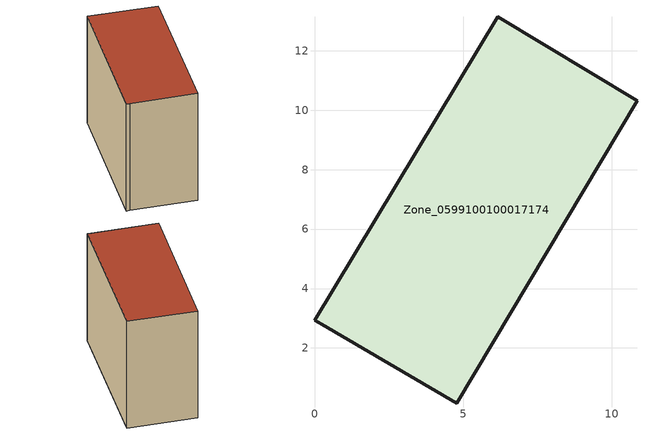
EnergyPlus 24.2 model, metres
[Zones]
Zone_0599100100017174
 floor ground (C_G): 6.17,13.14 10.85,10.31 4.78,0.14 0.25,2.8 0,2.94 z0
 wall outside (C_F): 0,2.94 0.25,2.8 4.78,0.14 10.85,10.31 6.17,13.14 0,2.94 z0:9.69
 roof outside (C_R): 10.85,10.31 6.17,13.14 0,2.94 0.25,2.8 4.78,0.14 z9.69
[BUILDING]
Pand.0599100100017174: North Axis=0; Terrain=City; Loads Convergence Tolerance Value=0.04; Temperature Convergence Tolerance Value=0.4; Solar Distribution=FullExterior; Maximum Number of Warmup Days=25; Minimum Number of Warmup Days=1
[Site:Location]
Rotterdam.The.Hague.AP_ZH_NLD Design_Conditions: Latitude=51.96; Longitude=4.45; Time Zone=1; Elevation=-4.5
[SITE:GROUNDTEMPERATURE:BUILDINGSURFACE]
18, 18, 18, 18, 18, 18, 18, 18, 18, 18, 18, 18
[MATERIAL] Thermal Absorptance=0.9; Solar Absorptance=0.7; Visible Absorptance=0.7
Name | Roughness | Thickness | Conductivity | Density | Specific Heat
G.TI.2015-2018 | MediumSmooth | 0.15 | 0.0428571 | 540 | 1210
F.TI.2015-2018 | Rough | 0.3 | 0.0666667 | 1920 | 840
R.TI.2015-2018 | MediumRough | 0.2 | 0.0333333 | 1500 | 1000
[CONSTRUCTION]
C_G: G.TI.2015-2018
C_F: F.TI.2015-2018
C_R: R.TI.2015-2018
[ZONE]
Zone_0599100100017174: Type=1; Multiplier=1; Ceiling Height=Autocalculate; Volume=Autocalculate; Floor Area=autocalculate; Part of Total Floor Area=Yes
[ZONEINFILTRATION:DESIGNFLOWRATE]
Infil_Zone_0599100100017174: Zone or ZoneList or Space or SpaceList=Zone_0599100100017174; Schedule=AlwaysOn; Design Flow Rate Calculation Method=Flow/Area; Flow Rate per Floor Area=0.0015; Constant Term Coefficient=1; Temperature Term Coefficient=0; Velocity Term Coefficient=0; Velocity Squared Term Coefficient=0
[HVACTEMPLATE:ZONE:IDEALLOADSAIRSYSTEM]
Zone_0599100100017174: Maximum Heating Supply Air Temperature=50; Minimum Cooling Supply Air Temperature=13; Maximum Heating Supply Air Humidity Ratio=0.0156; Minimum Cooling Supply Air Humidity Ratio=0.0077; Heating Limit=NoLimit; Cooling Limit=NoLimit; Dehumidification Control Type=ConstantSensibleHeatRatio; Cooling Sensible Heat Ratio=0.7; Dehumidification Setpoint=60; Humidification Control Type=None; Humidification Setpoint=30; Outdoor Air Method=None; Outdoor Air Flow Rate per Person=0.00944; Outdoor Air Flow Rate per Zone Floor Area=0; Outdoor Air Flow Rate per Zone=0; Demand Controlled Ventilation Type=None; Outdoor Air Economizer Type=NoEconomizer; Heat Recovery Type=None; Sensible Heat Recovery Effectiveness=0.7; Latent Heat Recovery Effectiveness=0.65
[ZONECONTROL:THERMOSTAT]
ThermostatControl_Zone_0599100100017174: Zone or ZoneList=Zone_0599100100017174; Control Type Schedule=DualSetpointControlType; Control 1=Thermostat_Zone_0599100100017174; Temperature Difference Between Cutout And Setpoint=0
[THERMOSTATSETPOINT:DUALSETPOINT]
Thermostat_Zone_0599100100017174: Heating Setpoint Temperature Schedule=HeatingSetpoint_Zone_0599100100017174; Cooling Setpoint Temperature Schedule=CoolingSetpoint_Zone_0599100100017174
[SCHEDULE:COMPACT]
HeatingSetpoint_Zone_0599100100017174: Through: 12/31, For: AllDays, Until: 24:00, 21
CoolingSetpoint_Zone_0599100100017174: Through: 12/31, For: AllDays, Until: 24:00, 24
DualSetpointControlType: Through: 12/31, For: AllDays, Until: 24:00, 4
AlwaysOn: Through: 12/31, For: AllDays, Until: 24:00, 1
